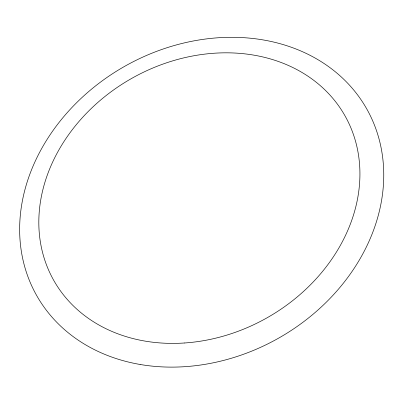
<?xml version="1.0" encoding="UTF-8"?>
<svg xmlns="http://www.w3.org/2000/svg" width="403" height="403" viewBox="0 0 403 403"><rect width="100%" height="100%" fill="white"/><g stroke="black" fill="none" stroke-linecap="round" stroke-linejoin="round"><path stroke-width="0.6" d="M140.123 364.473A189.591 156.188 -29.5 0 0 380.855 146.561A189.591 156.188 -29.5 0 0 84.111 95.597A189.591 156.188 -29.5 0 0 140.123 364.473M184.428 342.993A167.265 137.514 -29.5 0 0 345.29 116.341A167.265 137.514 -29.5 0 0 68.404 134.985A167.265 137.514 -29.5 0 0 184.428 342.993"/></g></svg>
